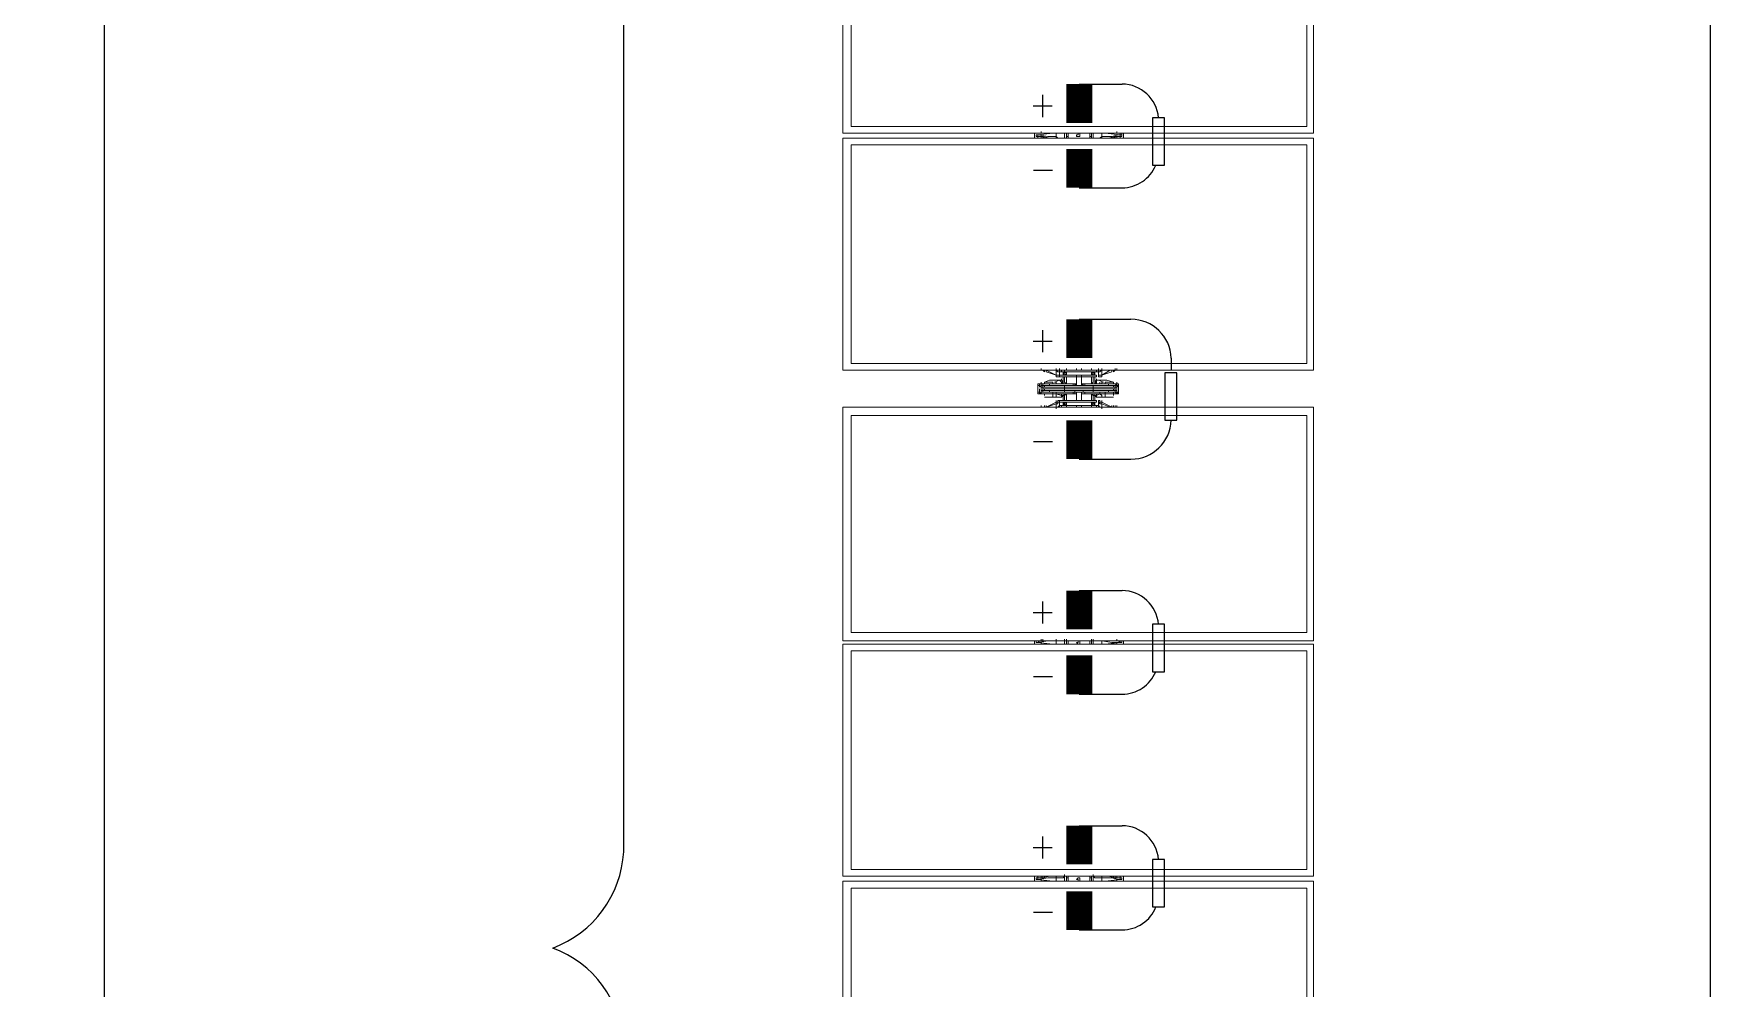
# Model space of a CAD drawing. Header units: feet. Extents: x -5.1 to 70.3, y -33 to 8.
# Drawn here: x 22.975 to 25.215, y -3.929 to -2.653 of the extents above; entities that cross this region are included whole.
import ezdxf
from ezdxf.lldxf.tags import DXFTag

# ---------------------------------------------------------------- set-up
doc = ezdxf.new("R2010")
doc.units = ezdxf.units.FT
doc.header["$MEASUREMENT"] = 0
doc.linetypes.add('HIDDEN', pattern=[0.375, 0.25, -0.125])
for name, color, linetype in [('E-DC HARNESS-NEG', 170, 'DC HARNESS CABLE'), ('E-HARN-COMP', 8, 'Continuous'), ('E-TRNK-CABL-NEG', 170, 'HIDDEN'), ('E-TRUNK-CABLE-POS', 10, 'HIDDEN'), ('G-ANNO-TEXT', 1, 'Continuous'), ('PDF5_Geometry', 7, 'Continuous'), ('Polarity-Text', 7, 'Continuous')]:
    doc.layers.add(name, color=color, linetype=linetype)
tags = doc.linetypes.add('DC HARNESS CABLE', pattern='A,0.5,-0.2,["DH",Standard,S=0.1,R=0,X=-0.1,Y=-0.05],-0.2', length=0.9).pattern_tags.tags
tags[6] = DXFTag(74, 10)

msp = doc.modelspace()

# ---------------------------------------------------------------- linework, layer by layer
at = {"layer": 'E-DC HARNESS-NEG', "ltscale": 0.5}
msp.add_lwpolyline([(25.2154, -13.351), (25.2153, -0.3594)], dxfattribs=at)
at = {"layer": 'E-HARN-COMP', "const_width": 0.0347}
for points in [[(24.3723, -2.7723), (24.3723, -2.7205)], [(24.3723, -2.859), (24.3723, -2.8072)], [(24.3723, -3.0864), (24.3723, -3.0347)], [(24.3723, -3.2215), (24.3723, -3.1697)], [(24.3723, -3.449), (24.3723, -3.3972)], [(24.3723, -3.5355), (24.3723, -3.4838)], [(24.3723, -3.763), (24.3723, -3.7112)], [(24.3723, -3.8504), (24.3723, -3.7987)]]:
    msp.add_lwpolyline(points, dxfattribs=at)
at = {"layer": 'E-HARN-COMP'}
for points in [[(24.4862, -2.7971), (24.4862, -2.7655), (24.4701, -2.7655), (24.4701, -2.7971)], [(24.4701, -2.7971), (24.4701, -2.8288), (24.4862, -2.8288), (24.4862, -2.7971)], [(24.5028, -3.1379), (24.5028, -3.1062), (24.4867, -3.1062), (24.4867, -3.1379)], [(24.4867, -3.1379), (24.4867, -3.1696), (24.5028, -3.1696), (24.5028, -3.1379)], [(24.4862, -3.4738), (24.4862, -3.4421), (24.4701, -3.4421), (24.4701, -3.4738)], [(24.4701, -3.4738), (24.4701, -3.5055), (24.4862, -3.5055), (24.4862, -3.4738)], [(24.4862, -3.7879), (24.4862, -3.7562), (24.4701, -3.7562), (24.4701, -3.7879)], [(24.4701, -3.7879), (24.4701, -3.8196), (24.4862, -3.8196), (24.4862, -3.7879)]]:
    msp.add_lwpolyline(points, dxfattribs=at)
at = {"layer": 'E-TRNK-CABL-NEG', "ltscale": 0.1}
for points in [[(24.3723, -2.859), (24.4295, -2.859, 0.303337), (24.4745, -2.8288, 0.303337)], [(24.3723, -3.2215), (24.4414, -3.2215, 0.404462), (24.4952, -3.1695)], [(24.3723, -3.5355), (24.4295, -3.5355, 0.302677), (24.4745, -3.5055, 0.302677)], [(24.3723, -3.8504), (24.4295, -3.8504, 0.307769), (24.4748, -3.8196, 0.307769)]]:
    msp.add_lwpolyline(points, format="xyb", dxfattribs=at)
at = {"layer": 'E-TRUNK-CABLE-POS', "ltscale": 0.1}
for points in [[(24.3723, -2.7205), (24.4295, -2.7205, -0.391396), (24.4781, -2.7655, -0.391396)], [(24.3723, -3.0347), (24.4414, -3.0347, -0.404462), (24.4952, -3.0866), (24.4952, -3.1026)], [(24.3723, -3.3972), (24.4295, -3.3972, -0.391396), (24.4781, -3.4421, -0.391396)], [(24.3723, -3.7112), (24.4295, -3.7112, -0.391396), (24.4781, -3.7562, -0.391396)]]:
    msp.add_lwpolyline(points, format="xyb", dxfattribs=at)
at = {"layer": 'G-ANNO-TEXT', "flags": 128}
for points in [[(23.165, -26.7126, -0.427062), (23.0663, -26.6027), (23.0703, -13.6083, 0.298343), (22.9755, -13.4798, 0.298343), (23.0703, -13.3513), (23.0703, -0.2551, -0.354962), (23.165, -0.1822)], [(23.8585, -8.549, -0.380061), (23.7634, -8.4112), (23.7638, -4.0031, 0.298343), (23.669, -3.8746, 0.298343), (23.7638, -3.7461), (23.7638, -0.3132, -0.388677), (23.8585, -0.1927)]]:
    msp.add_lwpolyline(points, format="xyb", dxfattribs=at)
at = {"layer": 'PDF5_Geometry', "lineweight": 5}
for points in [[(24.0564, -2.4762), (24.0564, -2.7861), (24.6852, -2.7861), (24.6852, -2.4762)], [(24.0676, -2.7771), (24.0676, -2.4852), (24.6762, -2.4852), (24.6762, -2.7771)], [(24.6852, -2.7928), (24.6852, -3.1028), (24.0564, -3.1028), (24.0564, -2.7928)], [(24.3686, -2.7883), (24.3686, -2.7906), (24.3731, -2.7906), (24.3731, -2.7861), (24.3708, -2.7861), (24.3708, -2.7883)], [(24.0676, -3.0938), (24.0676, -2.8018), (24.6762, -2.8018), (24.6762, -3.0938)], [(24.3214, -3.1028), (24.3236, -3.1028), (24.3259, -3.105), (24.3236, -3.1028), (24.3214, -3.1028), (24.3147, -3.1028)], [(24.3955, -3.1095), (24.3955, -3.1117), (24.3461, -3.1117), (24.3461, -3.1095), (24.3461, -3.1117), (24.3955, -3.1117)], [(24.3506, -3.1073), (24.3506, -3.105), (24.3528, -3.105), (24.3551, -3.1073), (24.3551, -3.1095), (24.3528, -3.1095), (24.3506, -3.1095)], [(24.3506, -3.1073), (24.3528, -3.1095), (24.3551, -3.1073), (24.3528, -3.105)], [(24.3551, -3.1073), (24.3551, -3.105), (24.3528, -3.105), (24.3506, -3.105), (24.3506, -3.1073), (24.3506, -3.1095), (24.3528, -3.1095), (24.3551, -3.1095)], [(24.3506, -3.1073), (24.3506, -3.105), (24.3528, -3.105), (24.3551, -3.1073), (24.3551, -3.1095), (24.3506, -3.1095)], [(24.3506, -3.1073), (24.3528, -3.1095), (24.3551, -3.1073), (24.3528, -3.105)], [(24.3528, -3.105), (24.3528, -3.1073)], [(24.3528, -3.105), (24.3528, -3.1073)], [(24.3551, -3.1005), (24.3551, -3.1028)], [(24.3551, -3.1207), (24.3551, -3.1117)], [(24.3686, -3.1005), (24.3686, -3.1028)], [(24.3686, -3.1005), (24.3686, -3.1028)], [(24.3753, -3.1005), (24.3753, -3.1028)], [(24.3753, -3.1005), (24.3753, -3.1028)], [(24.3888, -3.1005), (24.3888, -3.1028)], [(24.3888, -3.1073), (24.391, -3.1095), (24.3933, -3.1073), (24.391, -3.105)], [(24.3933, -3.1073), (24.3933, -3.105), (24.391, -3.105), (24.3888, -3.105), (24.3888, -3.1073), (24.3888, -3.1095), (24.391, -3.1095), (24.3933, -3.1095)], [(24.3888, -3.1073), (24.391, -3.1095), (24.3933, -3.1073), (24.391, -3.105)], [(24.391, -3.105), (24.391, -3.1073), (24.391, -3.105), (24.391, -3.1073), (24.391, -3.105), (24.391, -3.1073), (24.391, -3.105), (24.391, -3.1073), (24.391, -3.105), (24.391, -3.1073), (24.391, -3.105), (24.391, -3.1073), (24.391, -3.105), (24.391, -3.1073), (24.391, -3.105), (24.391, -3.1073), (24.391, -3.105), (24.391, -3.1073), (24.391, -3.105), (24.3933, -3.105), (24.3933, -3.1073), (24.391, -3.105), (24.3888, -3.105), (24.3888, -3.1073), (24.3888, -3.1095), (24.3888, -3.1073), (24.3888, -3.105), (24.391, -3.105), (24.3888, -3.105), (24.3888, -3.1073), (24.3888, -3.1095), (24.391, -3.1095), (24.3888, -3.1095), (24.391, -3.1095), (24.3933, -3.1095), (24.391, -3.1095), (24.3933, -3.1095), (24.3933, -3.1073)], [(24.3888, -3.1117), (24.3888, -3.1207)], [(24.3933, -3.1073), (24.3933, -3.1095)], [(24.4023, -3.1095), (24.4, -3.1095), (24.3978, -3.1095), (24.3978, -3.105), (24.4, -3.105), (24.4023, -3.1028)], [(24.418, -3.105), (24.4202, -3.1028)], [(24.4292, -3.1028), (24.4225, -3.1028)], [(24.3169, -3.1252), (24.3169, -3.123), (24.3169, -3.1297), (24.3169, -3.1342), (24.3169, -3.132), (24.3169, -3.1342), (24.3169, -3.132)], [(24.3192, -3.1342), (24.3169, -3.1342), (24.3214, -3.1342), (24.3214, -3.132), (24.3236, -3.132), (24.3236, -3.1297), (24.3236, -3.1275), (24.3236, -3.1297), (24.3214, -3.1297), (24.3214, -3.132), (24.3214, -3.1297), (24.3214, -3.1275), (24.3214, -3.1297), (24.3214, -3.132), (24.3192, -3.1342), (24.3192, -3.132), (24.3192, -3.1297), (24.3192, -3.132), (24.3192, -3.1342), (24.3169, -3.1342), (24.3214, -3.1342), (24.3214, -3.132), (24.3192, -3.1342), (24.3192, -3.132)], [(24.3214, -3.1275), (24.3214, -3.1297)], [(24.3641, -3.1342), (24.3326, -3.1342), (24.3214, -3.1342), (24.3214, -3.132), (24.3214, -3.1342), (24.3326, -3.1342), (24.3641, -3.1342), (24.3641, -3.132)], [(24.3236, -3.1252), (24.3528, -3.1252), (24.3528, -3.123), (24.3236, -3.123)], [(24.391, -3.1297), (24.4202, -3.1297), (24.4202, -3.132), (24.391, -3.132), (24.4202, -3.132), (24.4202, -3.1297), (24.4225, -3.1297), (24.4202, -3.1297), (24.4202, -3.1275), (24.4202, -3.1297), (24.391, -3.1297), (24.391, -3.1275), (24.3528, -3.1275), (24.3528, -3.1297), (24.3236, -3.1297), (24.3236, -3.132), (24.3528, -3.132), (24.3528, -3.1297)], [(24.3236, -3.1297), (24.3528, -3.1297), (24.3528, -3.132), (24.3236, -3.132)], [(24.3259, -3.1207), (24.3259, -3.1185), (24.3371, -3.1185), (24.3371, -3.1207), (24.3416, -3.1207), (24.3416, -3.1185), (24.3394, -3.1185), (24.3461, -3.1162), (24.3484, -3.1185), (24.3484, -3.1207), (24.3416, -3.1207), (24.3371, -3.1207), (24.3259, -3.1207), (24.3259, -3.1185), (24.3371, -3.1185), (24.3371, -3.1207)], [(24.3461, -3.1162), (24.3394, -3.1185), (24.3416, -3.1185), (24.3416, -3.1207), (24.3484, -3.1207), (24.3506, -3.1207), (24.3484, -3.1185), (24.3506, -3.1207), (24.3484, -3.1207), (24.3484, -3.1185), (24.3461, -3.1162), (24.3484, -3.1162), (24.3326, -3.1162), (24.3259, -3.1185), (24.3326, -3.1162), (24.3484, -3.1162)], [(24.3259, -3.123), (24.3259, -3.1252)], [(24.3326, -3.1207), (24.3326, -3.123)], [(24.3326, -3.1297), (24.3326, -3.132)], [(24.3326, -3.1297), (24.3326, -3.132)], [(24.3394, -3.1162), (24.3371, -3.1162)], [(24.3371, -3.1387), (24.3394, -3.1387), (24.3416, -3.1387), (24.3416, -3.1342), (24.3371, -3.1342)], [(24.3484, -3.114), (24.3484, -3.1162), (24.3506, -3.1185), (24.3506, -3.1207), (24.3506, -3.1185), (24.3506, -3.1162), (24.3506, -3.1185), (24.3484, -3.1162)], [(24.3686, -3.1185), (24.3686, -3.1207), (24.3663, -3.1207), (24.3686, -3.1207)], [(24.3686, -3.1207), (24.3686, -3.123)], [(24.3798, -3.1342), (24.3753, -3.1342)], [(24.4045, -3.1185), (24.3978, -3.1162), (24.3955, -3.1162), (24.3955, -3.1207), (24.4, -3.1207), (24.4023, -3.1207), (24.4023, -3.1185)], [(24.4045, -3.1387), (24.3955, -3.1387), (24.3955, -3.1364), (24.4, -3.1342), (24.4023, -3.1364), (24.4023, -3.1387), (24.4045, -3.1387), (24.4067, -3.1387)], [(24.4067, -3.1207), (24.4023, -3.1207)], [(24.4023, -3.1342), (24.4067, -3.1342)], [(24.4067, -3.1162), (24.4045, -3.1162)], [(24.418, -3.1185), (24.4067, -3.1185), (24.4067, -3.1207), (24.418, -3.1207)], [(24.418, -3.1185), (24.418, -3.1207), (24.4067, -3.1207), (24.4067, -3.1185)], [(24.4112, -3.1207), (24.4112, -3.123)], [(24.4112, -3.1207), (24.4112, -3.123)], [(24.4112, -3.1297), (24.4112, -3.132)], [(24.4112, -3.1297), (24.4112, -3.132)], [(24.418, -3.123), (24.418, -3.1252)], [(24.418, -3.1275), (24.418, -3.1297)], [(24.418, -3.132), (24.418, -3.1342)], [(24.4202, -3.1252), (24.4202, -3.1275), (24.4202, -3.1252), (24.4202, -3.123)], [(24.4225, -3.1297), (24.4225, -3.132), (24.4247, -3.1342), (24.4247, -3.132), (24.4247, -3.1342), (24.4247, -3.132), (24.4225, -3.132), (24.4202, -3.132), (24.4225, -3.1342), (24.4225, -3.132)], [(24.4225, -3.1297), (24.4225, -3.132)], [(24.4247, -3.123), (24.4247, -3.1252)], [(24.4247, -3.132), (24.4247, -3.1342)], [(24.6852, -3.1522), (24.6852, -3.4643), (24.0564, -3.4643), (24.0564, -3.1522)], [(24.3259, -3.1522), (24.3214, -3.1522), (24.3147, -3.1522), (24.3214, -3.1522)], [(24.3416, -3.1432), (24.3416, -3.1454), (24.3439, -3.1454), (24.3439, -3.1477), (24.3439, -3.1454), (24.3416, -3.1454)], [(24.3461, -3.1454), (24.3461, -3.1432), (24.3955, -3.1432), (24.3955, -3.1454), (24.3955, -3.1432), (24.3461, -3.1432), (24.3461, -3.1454), (24.3461, -3.1432), (24.3439, -3.1432), (24.3439, -3.1454), (24.3416, -3.1454), (24.3439, -3.1454), (24.3439, -3.1432), (24.3461, -3.1432)], [(24.3506, -3.1477), (24.3506, -3.1499), (24.3528, -3.1499), (24.3551, -3.1499), (24.3551, -3.1477), (24.3551, -3.1454), (24.3528, -3.1454), (24.3506, -3.1454)], [(24.3506, -3.1477), (24.3528, -3.1499), (24.3551, -3.1477), (24.3528, -3.1454)], [(24.3506, -3.1477), (24.3528, -3.1499), (24.3551, -3.1477), (24.3528, -3.1454)], [(24.3686, -3.1499), (24.3686, -3.1522)], [(24.3686, -3.1499), (24.3686, -3.1522)], [(24.3753, -3.1499), (24.3753, -3.1522)], [(24.3753, -3.1499), (24.3753, -3.1522)], [(24.3888, -3.1499), (24.391, -3.1499), (24.3933, -3.1499), (24.391, -3.1499), (24.3888, -3.1499), (24.3888, -3.1477), (24.3888, -3.1454), (24.3888, -3.1477)], [(24.3888, -3.1477), (24.391, -3.1499), (24.3933, -3.1477), (24.391, -3.1454)], [(24.3888, -3.1477), (24.3888, -3.1499), (24.391, -3.1499), (24.3933, -3.1499), (24.3933, -3.1477), (24.3933, -3.1454), (24.391, -3.1454), (24.3888, -3.1454)], [(24.3888, -3.1477), (24.391, -3.1499), (24.3933, -3.1477), (24.391, -3.1454)], [(24.391, -3.1454), (24.391, -3.1477)], [(24.391, -3.1454), (24.391, -3.1477)], [(24.3955, -3.1364), (24.3933, -3.1364), (24.3955, -3.1387), (24.3933, -3.1364), (24.3955, -3.1387)], [(24.3955, -3.1387), (24.409, -3.1387)], [(24.4023, -3.1432), (24.4023, -3.1454), (24.4, -3.1454), (24.4, -3.1477), (24.4, -3.1454), (24.4023, -3.1454), (24.4, -3.1454), (24.4, -3.1432), (24.3978, -3.1432), (24.3978, -3.1454), (24.3978, -3.1432), (24.4, -3.1432), (24.4, -3.1454), (24.4023, -3.1454)], [(24.4202, -3.1522), (24.418, -3.1522)], [(24.4292, -3.1522), (24.4225, -3.1522)], [(24.0676, -3.1634), (24.0676, -3.4531), (24.6762, -3.4531), (24.6762, -3.1634)], [(24.0564, -3.7788), (24.0564, -3.4688), (24.6852, -3.4688), (24.6852, -3.7788)], [(24.3686, -3.4666), (24.3708, -3.4666), (24.3708, -3.4643), (24.3731, -3.4643), (24.3731, -3.4666), (24.3731, -3.4688), (24.3708, -3.4688)], [(24.0676, -3.4778), (24.0676, -3.7698), (24.6762, -3.7698), (24.6762, -3.4778)], [(24.3686, -3.7832), (24.3708, -3.781), (24.3731, -3.781), (24.3731, -3.7855), (24.3708, -3.7855), (24.3708, -3.7832)], [(24.0564, -4.0954), (24.0564, -3.7855), (24.6852, -3.7855), (24.6852, -4.0954)], [(24.0676, -3.7945), (24.0676, -4.0864), (24.6762, -4.0864), (24.6762, -3.7945)]]:
    msp.add_lwpolyline(points, close=True, dxfattribs=at)
for points in [[(24.3124, -2.7861), (24.3124, -2.7928)], [(24.3214, -2.7883), (24.3169, -2.7883), (24.3147, -2.7883), (24.3169, -2.7883), (24.3169, -2.7906), (24.3192, -2.7906), (24.3214, -2.7906), (24.3236, -2.7906)], [(24.3416, -2.7928), (24.3416, -2.7906), (24.3304, -2.7906), (24.3169, -2.7883)], [(24.3528, -2.7861), (24.3528, -2.7906), (24.3528, -2.7928), (24.3439, -2.7928), (24.3416, -2.7906)], [(24.3528, -2.7928), (24.3528, -2.7906)], [(24.3551, -2.7861), (24.3551, -2.7906), (24.3551, -2.7928)], [(24.3573, -2.7906), (24.3551, -2.7906)], [(24.3573, -2.7861), (24.3573, -2.7906), (24.3573, -2.7928)], [(24.3865, -2.7861), (24.3865, -2.7906), (24.3865, -2.7928)], [(24.3888, -2.7906), (24.3865, -2.7906)], [(24.3888, -2.7928), (24.3888, -2.7906), (24.3888, -2.7861)], [(24.391, -2.7861), (24.391, -2.7906)], [(24.4023, -2.7906), (24.4, -2.7928), (24.391, -2.7928), (24.391, -2.7906), (24.391, -2.7928)], [(24.4023, -2.7928), (24.4023, -2.7906), (24.4157, -2.7906), (24.4247, -2.7883), (24.427, -2.7883), (24.427, -2.7861)], [(24.4202, -2.7906), (24.4225, -2.7906), (24.427, -2.7906), (24.427, -2.7883), (24.4292, -2.7883), (24.4292, -2.7861)], [(24.4225, -2.7883), (24.427, -2.7883), (24.4292, -2.7883)], [(24.4314, -2.7861), (24.4314, -2.7928)], [(24.0564, -3.1028), (24.6852, -3.1028)], [(24.6762, -3.0938), (24.0676, -3.0938)], [(24.3686, -3.1095), (24.3686, -3.1117), (24.3686, -3.123), (24.3663, -3.1207), (24.3641, -3.1207), (24.3326, -3.1207), (24.3214, -3.1207), (24.3214, -3.123), (24.3214, -3.1252), (24.3214, -3.1275), (24.3214, -3.1252), (24.3214, -3.123), (24.3214, -3.1252), (24.3214, -3.123), (24.3214, -3.1252), (24.3192, -3.123), (24.3192, -3.1207), (24.3192, -3.123), (24.3192, -3.1207), (24.3192, -3.123), (24.3192, -3.1252)], [(24.3236, -3.1252), (24.3214, -3.1252), (24.3214, -3.123), (24.3214, -3.1207), (24.3214, -3.123), (24.3214, -3.1207), (24.3214, -3.1185), (24.3214, -3.1207), (24.3326, -3.1207), (24.3641, -3.1207), (24.3641, -3.123), (24.3641, -3.1207), (24.3663, -3.1207), (24.3663, -3.123), (24.3663, -3.1207), (24.3663, -3.123), (24.3663, -3.1207), (24.3641, -3.1207), (24.3663, -3.1207), (24.3686, -3.123), (24.3686, -3.1207), (24.3686, -3.123), (24.3686, -3.1117), (24.3753, -3.1117), (24.3753, -3.123), (24.3775, -3.1207), (24.3798, -3.1207), (24.4112, -3.1207), (24.4225, -3.1207), (24.4225, -3.123), (24.4247, -3.123), (24.4247, -3.1207), (24.4225, -3.1207), (24.4225, -3.123), (24.4202, -3.123), (24.4225, -3.1207), (24.4225, -3.123), (24.4202, -3.123), (24.4202, -3.1252), (24.4225, -3.1252), (24.4225, -3.123), (24.4225, -3.1207), (24.4225, -3.123), (24.4225, -3.1252), (24.4225, -3.1275), (24.4225, -3.1297), (24.4225, -3.1275)], [(24.3259, -3.1028), (24.3259, -3.1028)], [(24.3259, -3.1028), (24.3259, -3.1028)], [(24.3978, -3.1028), (24.3955, -3.1028), (24.3978, -3.1028), (24.3978, -3.105), (24.4, -3.105), (24.4023, -3.1028), (24.4023, -3.1095), (24.4157, -3.105), (24.4023, -3.1095), (24.4, -3.1095), (24.3978, -3.1095), (24.3978, -3.1117), (24.4023, -3.1117), (24.4023, -3.1095), (24.4023, -3.1117), (24.4023, -3.1095), (24.4, -3.1095), (24.4023, -3.1095), (24.4023, -3.1117), (24.3978, -3.1117), (24.3978, -3.1095), (24.3978, -3.105), (24.3955, -3.105), (24.3955, -3.1028), (24.3484, -3.1028), (24.3461, -3.1028), (24.3461, -3.105), (24.3439, -3.105), (24.3416, -3.1028), (24.3416, -3.1095), (24.3281, -3.105), (24.3416, -3.1095), (24.3416, -3.1028), (24.3439, -3.105), (24.3461, -3.105), (24.3461, -3.1028), (24.3461, -3.1005)], [(24.3461, -3.1028), (24.3484, -3.1028), (24.3484, -3.105), (24.3461, -3.105), (24.3461, -3.1095), (24.3439, -3.1095), (24.3416, -3.1095), (24.3416, -3.1117), (24.3416, -3.1095), (24.3439, -3.1095), (24.3416, -3.1095), (24.3416, -3.1117), (24.3461, -3.1117), (24.3461, -3.1095), (24.3439, -3.1095), (24.3416, -3.1095), (24.3416, -3.1117), (24.3461, -3.1117), (24.3461, -3.1095), (24.3461, -3.105), (24.3484, -3.105), (24.3484, -3.1028), (24.3955, -3.1028), (24.3955, -3.105), (24.3978, -3.105), (24.3978, -3.1028), (24.3978, -3.1005)], [(24.3461, -3.1095), (24.3461, -3.1095)], [(24.3461, -3.1117), (24.3461, -3.1117)], [(24.3461, -3.1117), (24.3461, -3.1117)], [(24.3506, -3.105), (24.3506, -3.1073)], [(24.3506, -3.105), (24.3506, -3.105)], [(24.3528, -3.105), (24.3506, -3.105)], [(24.3506, -3.1073), (24.3506, -3.1095)], [(24.3506, -3.1073), (24.3506, -3.1073)], [(24.3506, -3.1095), (24.3528, -3.1095)], [(24.3506, -3.1095), (24.3506, -3.1095)], [(24.3506, -3.1117), (24.3506, -3.1207), (24.3506, -3.1185), (24.3506, -3.1207)], [(24.3528, -3.105), (24.3528, -3.1028)], [(24.3528, -3.1073), (24.3528, -3.105)], [(24.3528, -3.1073), (24.3528, -3.105)], [(24.3528, -3.1073), (24.3528, -3.105)], [(24.3528, -3.1073), (24.3528, -3.105)], [(24.3528, -3.1073), (24.3528, -3.105)], [(24.3528, -3.1073), (24.3528, -3.105)], [(24.3528, -3.1073), (24.3528, -3.105)], [(24.3528, -3.1073), (24.3528, -3.105)], [(24.3528, -3.1073), (24.3528, -3.105)], [(24.3528, -3.1073), (24.3528, -3.105)], [(24.3528, -3.1073), (24.3528, -3.105)], [(24.3528, -3.1073), (24.3528, -3.105)], [(24.3528, -3.1073), (24.3528, -3.105)], [(24.3528, -3.105), (24.3528, -3.105)], [(24.3551, -3.105), (24.3528, -3.105)], [(24.3528, -3.1073), (24.3528, -3.105)], [(24.3528, -3.1095), (24.3551, -3.1095)], [(24.3528, -3.1095), (24.3528, -3.1095)], [(24.3528, -3.1117), (24.3528, -3.1185), (24.3551, -3.1207)], [(24.3551, -3.105), (24.3551, -3.105)], [(24.3551, -3.1073), (24.3551, -3.105)], [(24.3551, -3.1073), (24.3551, -3.1073)], [(24.3551, -3.1095), (24.3551, -3.1073)], [(24.3551, -3.1095), (24.3551, -3.1095)], [(24.3686, -3.1117), (24.3753, -3.1117)], [(24.3753, -3.1185), (24.3753, -3.1207), (24.3753, -3.1185), (24.3753, -3.1207), (24.3753, -3.123), (24.3753, -3.1207), (24.3753, -3.123), (24.3753, -3.1207), (24.3798, -3.1207), (24.3775, -3.1207), (24.3753, -3.123), (24.3753, -3.1207), (24.3753, -3.123), (24.3753, -3.1117), (24.3753, -3.1095)], [(24.3888, -3.105), (24.3888, -3.105)], [(24.3888, -3.1073), (24.3888, -3.1073)], [(24.3888, -3.1095), (24.3888, -3.1095)], [(24.3888, -3.1207), (24.391, -3.1185), (24.391, -3.1117)], [(24.391, -3.105), (24.391, -3.105)], [(24.391, -3.1095), (24.391, -3.1095)], [(24.3933, -3.105), (24.3933, -3.105)], [(24.3933, -3.1073), (24.3933, -3.1073)], [(24.3933, -3.1095), (24.3933, -3.1095)], [(24.3933, -3.1117), (24.3933, -3.1207), (24.3933, -3.1185), (24.3933, -3.1207), (24.3955, -3.1185), (24.3933, -3.1207), (24.3955, -3.1207), (24.3933, -3.1207)], [(24.3955, -3.1095), (24.3955, -3.1095)], [(24.3955, -3.1095), (24.3955, -3.1095)], [(24.3955, -3.1117), (24.3955, -3.1117)], [(24.3955, -3.1117), (24.3955, -3.1117)], [(24.418, -3.1028), (24.418, -3.1028)], [(24.418, -3.1028), (24.418, -3.1028)], [(24.4225, -3.1028), (24.4225, -3.1028)], [(24.4225, -3.1028), (24.4225, -3.1028)], [(24.3528, -3.1275), (24.3259, -3.1275), (24.3236, -3.1275), (24.3236, -3.1297), (24.3214, -3.1297), (24.3214, -3.132), (24.3214, -3.1342), (24.3214, -3.132), (24.3214, -3.1297), (24.3214, -3.132), (24.3236, -3.132), (24.3236, -3.1297), (24.3236, -3.1275), (24.3236, -3.1252), (24.3236, -3.123), (24.3236, -3.1207), (24.3236, -3.123), (24.3214, -3.123), (24.3214, -3.1207), (24.3169, -3.1207), (24.3169, -3.123), (24.3192, -3.123)], [(24.3214, -3.1252), (24.3192, -3.123), (24.3169, -3.123), (24.3169, -3.1207), (24.3169, -3.123)], [(24.3169, -3.1207), (24.3214, -3.1207), (24.3214, -3.123), (24.3214, -3.1207), (24.3214, -3.123)], [(24.3192, -3.1297), (24.3192, -3.1275)], [(24.4225, -3.123), (24.4202, -3.123), (24.4202, -3.1252), (24.391, -3.1252), (24.391, -3.1275), (24.3528, -3.1275), (24.3528, -3.1252), (24.3236, -3.1252), (24.3236, -3.123), (24.3528, -3.123), (24.3528, -3.1252), (24.391, -3.1252), (24.391, -3.123), (24.3528, -3.123), (24.391, -3.123), (24.391, -3.1252), (24.3528, -3.1252), (24.3528, -3.1275), (24.3259, -3.1275), (24.3259, -3.1297), (24.3259, -3.1275), (24.3236, -3.1275), (24.3236, -3.1252), (24.3236, -3.123), (24.3236, -3.1252), (24.3236, -3.123), (24.3214, -3.123), (24.3214, -3.1252), (24.3236, -3.1252)], [(24.3214, -3.123), (24.3214, -3.123)], [(24.3214, -3.132), (24.3214, -3.1297), (24.3214, -3.132)], [(24.3214, -3.132), (24.3214, -3.132)], [(24.3506, -3.1432), (24.3506, -3.1342), (24.3506, -3.1364), (24.3484, -3.1364), (24.3484, -3.1387), (24.3506, -3.1364), (24.3506, -3.1342), (24.3506, -3.1364), (24.3484, -3.1364), (24.3484, -3.1387), (24.3349, -3.1387), (24.3484, -3.1387), (24.3461, -3.1387), (24.3484, -3.1387), (24.3326, -3.1387), (24.3259, -3.1387), (24.3371, -3.1387), (24.3371, -3.1342), (24.3259, -3.1342), (24.3259, -3.1364), (24.3259, -3.1342), (24.3371, -3.1342), (24.3416, -3.1342), (24.3484, -3.1364), (24.3484, -3.1387), (24.3461, -3.1387), (24.3394, -3.1387), (24.3484, -3.1387), (24.3484, -3.1364), (24.3416, -3.1342), (24.3416, -3.1387), (24.3394, -3.1387), (24.3371, -3.1387), (24.3259, -3.1387), (24.3484, -3.1387), (24.3506, -3.1364), (24.3484, -3.1387), (24.3506, -3.1364), (24.3506, -3.1342), (24.3506, -3.1364), (24.3506, -3.1342), (24.3506, -3.1364), (24.3484, -3.1387), (24.3506, -3.1364), (24.3528, -3.1364), (24.3528, -3.1342)], [(24.3326, -3.123), (24.3326, -3.1207)], [(24.3326, -3.123), (24.3326, -3.1207)], [(24.3528, -3.1207), (24.3506, -3.1207), (24.3506, -3.1185), (24.3484, -3.1162), (24.3349, -3.1162), (24.3484, -3.1162), (24.3506, -3.1185)], [(24.3349, -3.1185), (24.3349, -3.1185)], [(24.3349, -3.1185), (24.3349, -3.1185)], [(24.3528, -3.1275), (24.3528, -3.1297), (24.391, -3.1297), (24.391, -3.132), (24.3528, -3.132), (24.391, -3.132), (24.391, -3.1297), (24.391, -3.1275), (24.418, -3.1275), (24.4202, -3.1275), (24.4202, -3.1297), (24.4202, -3.1275), (24.418, -3.1275), (24.391, -3.1275), (24.391, -3.1252), (24.4202, -3.1252), (24.4202, -3.123), (24.391, -3.123), (24.4202, -3.123), (24.4202, -3.1252), (24.4225, -3.1252), (24.4247, -3.123), (24.4247, -3.1297), (24.4247, -3.1342), (24.4225, -3.1342), (24.4202, -3.132), (24.4225, -3.132), (24.4225, -3.1342), (24.4247, -3.1342), (24.4247, -3.132), (24.4247, -3.1252)], [(24.3551, -3.1342), (24.3551, -3.1432), (24.3551, -3.1342), (24.3528, -3.1364), (24.3528, -3.1432)], [(24.3686, -3.1409), (24.3686, -3.1432), (24.3686, -3.132), (24.3686, -3.1342), (24.3686, -3.132), (24.3686, -3.1342), (24.3641, -3.1342), (24.3663, -3.1342), (24.3663, -3.132)], [(24.3663, -3.1342), (24.3686, -3.1342), (24.3663, -3.1342), (24.3663, -3.132), (24.3663, -3.1342), (24.3641, -3.1342), (24.3686, -3.1342), (24.3686, -3.132), (24.3686, -3.1342), (24.3686, -3.132), (24.3686, -3.1432), (24.3753, -3.1432)], [(24.3686, -3.1432), (24.3753, -3.1432), (24.3753, -3.132), (24.3753, -3.1342), (24.3753, -3.132), (24.3753, -3.1342), (24.3753, -3.132), (24.3753, -3.1432), (24.3753, -3.1409)], [(24.3753, -3.132), (24.3753, -3.1342), (24.3753, -3.132), (24.3753, -3.1342), (24.3753, -3.132), (24.3753, -3.1342), (24.3798, -3.1342), (24.3798, -3.132), (24.3798, -3.1342), (24.4112, -3.1342), (24.4225, -3.1342), (24.4225, -3.132), (24.4202, -3.132), (24.4225, -3.132), (24.4247, -3.132), (24.4247, -3.1342), (24.4225, -3.132), (24.4225, -3.1297), (24.4225, -3.1275), (24.4225, -3.1297), (24.4225, -3.1275), (24.4225, -3.1252), (24.4225, -3.123), (24.4225, -3.1252), (24.4225, -3.123), (24.4225, -3.1252), (24.4247, -3.123), (24.4247, -3.1207), (24.4247, -3.123), (24.4247, -3.1207), (24.4225, -3.1207), (24.4225, -3.1185), (24.4225, -3.1207), (24.4202, -3.123), (24.4225, -3.123), (24.4225, -3.1252), (24.4225, -3.123), (24.4247, -3.123), (24.4247, -3.1207), (24.4247, -3.123), (24.4247, -3.1207)], [(24.4225, -3.1207), (24.4112, -3.1207), (24.3798, -3.1207), (24.3798, -3.123), (24.3798, -3.1207), (24.3753, -3.1207), (24.3753, -3.123)], [(24.3798, -3.1342), (24.3753, -3.1342)], [(24.4112, -3.1342), (24.3798, -3.1342)], [(24.391, -3.1432), (24.391, -3.1364), (24.3888, -3.1342), (24.3888, -3.1432), (24.3888, -3.1342)], [(24.391, -3.1207), (24.3933, -3.1207), (24.3933, -3.1185), (24.3933, -3.1207), (24.3933, -3.1185), (24.3955, -3.1162), (24.409, -3.1162), (24.3955, -3.1162)], [(24.3955, -3.1387), (24.3933, -3.1364), (24.391, -3.1364), (24.391, -3.1342)], [(24.3955, -3.114), (24.3955, -3.1162), (24.409, -3.1162), (24.418, -3.1185), (24.418, -3.1207), (24.418, -3.1185), (24.409, -3.1162), (24.3955, -3.1162), (24.3978, -3.1162), (24.3955, -3.1162), (24.3955, -3.1207), (24.4, -3.1207), (24.4023, -3.1207), (24.4023, -3.1185), (24.4045, -3.1185), (24.3978, -3.1162), (24.3955, -3.1162), (24.3933, -3.1185), (24.3933, -3.1162), (24.3933, -3.1185), (24.3955, -3.1162), (24.3933, -3.1185)], [(24.3955, -3.1364), (24.3933, -3.1364), (24.3955, -3.1387), (24.3978, -3.1387), (24.3955, -3.1387), (24.3955, -3.1364), (24.4, -3.1342), (24.4023, -3.1364), (24.4023, -3.1387), (24.4045, -3.1387), (24.3978, -3.1387), (24.3955, -3.1387), (24.418, -3.1387), (24.4067, -3.1387), (24.4067, -3.1342), (24.418, -3.1342), (24.418, -3.1364), (24.418, -3.1342), (24.4067, -3.1342), (24.4067, -3.1387), (24.418, -3.1387), (24.409, -3.1387), (24.3955, -3.1387), (24.3933, -3.1364), (24.3933, -3.1342), (24.3933, -3.1364), (24.3933, -3.1342), (24.3933, -3.1364), (24.3933, -3.1342), (24.3933, -3.1364), (24.3933, -3.1342), (24.3933, -3.1432)], [(24.409, -3.1185), (24.409, -3.1185)], [(24.409, -3.1185), (24.409, -3.1185)], [(24.4112, -3.1342), (24.4225, -3.1342)], [(24.418, -3.1185), (24.418, -3.1185)], [(24.418, -3.1185), (24.418, -3.1185)], [(24.4225, -3.132), (24.4225, -3.1297), (24.4225, -3.132)], [(24.4225, -3.132), (24.4225, -3.132)], [(24.4225, -3.1342), (24.4225, -3.132)], [(24.4247, -3.1297), (24.4247, -3.1275)], [(24.6852, -3.1522), (24.0564, -3.1522)], [(24.3259, -3.1364), (24.3259, -3.1364)], [(24.3259, -3.1522), (24.3259, -3.1522)], [(24.3259, -3.1522), (24.3259, -3.1522)], [(24.3978, -3.1522), (24.3955, -3.1522), (24.3978, -3.1522), (24.3978, -3.1499), (24.4, -3.1522), (24.4023, -3.1522), (24.4023, -3.1477), (24.4023, -3.1454), (24.4157, -3.1522), (24.4023, -3.1454), (24.4023, -3.1477), (24.4, -3.1477), (24.4023, -3.1477), (24.4023, -3.1522), (24.4, -3.1522), (24.3978, -3.1499), (24.3978, -3.1454), (24.4, -3.1477), (24.3978, -3.1454), (24.3978, -3.1499), (24.3955, -3.1499), (24.3955, -3.1522), (24.3484, -3.1522), (24.3461, -3.1522), (24.3484, -3.1522), (24.3484, -3.1499), (24.3461, -3.1499), (24.3461, -3.1454), (24.3439, -3.1454), (24.3439, -3.1477), (24.3416, -3.1477), (24.3416, -3.1454), (24.3281, -3.1522), (24.3416, -3.1454), (24.3416, -3.1477), (24.3416, -3.1522), (24.3439, -3.1522), (24.3461, -3.1499), (24.3461, -3.1454), (24.3439, -3.1454), (24.3439, -3.1477), (24.3416, -3.1477), (24.3416, -3.1522), (24.3439, -3.1522), (24.3461, -3.1499), (24.3461, -3.1522)], [(24.3349, -3.1387), (24.3349, -3.1387)], [(24.3349, -3.1387), (24.3349, -3.1387)], [(24.3461, -3.1432), (24.3461, -3.1432)], [(24.3461, -3.1432), (24.3461, -3.1432)], [(24.3461, -3.1454), (24.3461, -3.1454)], [(24.3461, -3.1522), (24.3461, -3.1499), (24.3461, -3.1522)], [(24.3461, -3.1499), (24.3484, -3.1499), (24.3484, -3.1522), (24.3955, -3.1522), (24.3955, -3.1499), (24.3978, -3.1499)], [(24.3551, -3.1454), (24.3551, -3.1477), (24.3551, -3.1499), (24.3528, -3.1499), (24.3506, -3.1499), (24.3506, -3.1477), (24.3506, -3.1454), (24.3528, -3.1454), (24.3551, -3.1477), (24.3551, -3.1499), (24.3551, -3.1522), (24.3551, -3.1499), (24.3551, -3.1477), (24.3551, -3.1454), (24.3528, -3.1454), (24.3528, -3.1477), (24.3528, -3.1454), (24.3528, -3.1477), (24.3528, -3.1454), (24.3528, -3.1477), (24.3528, -3.1454), (24.3528, -3.1477), (24.3528, -3.1454), (24.3551, -3.1477)], [(24.3528, -3.1499), (24.3551, -3.1499), (24.3506, -3.1499), (24.3506, -3.1477), (24.3506, -3.1454), (24.3528, -3.1454), (24.3506, -3.1454), (24.3506, -3.1477), (24.3506, -3.1499), (24.3528, -3.1499), (24.3528, -3.1477), (24.3528, -3.1454), (24.3528, -3.1477), (24.3528, -3.1454), (24.3528, -3.1477), (24.3528, -3.1454), (24.3528, -3.1477), (24.3528, -3.1454), (24.3528, -3.1477), (24.3528, -3.1454), (24.3528, -3.1477)], [(24.3506, -3.1454), (24.3506, -3.1454)], [(24.3506, -3.1477), (24.3506, -3.1477)], [(24.3506, -3.1499), (24.3506, -3.1499)], [(24.3528, -3.1454), (24.3528, -3.1454)], [(24.3528, -3.1499), (24.3528, -3.1499)], [(24.3551, -3.1454), (24.3551, -3.1454)], [(24.3551, -3.1477), (24.3551, -3.1477)], [(24.3551, -3.1499), (24.3551, -3.1499)], [(24.391, -3.1477), (24.391, -3.1454), (24.3888, -3.1454), (24.3888, -3.1499)], [(24.391, -3.1454), (24.3888, -3.1454), (24.3888, -3.1477)], [(24.3888, -3.1454), (24.3888, -3.1454)], [(24.391, -3.1454), (24.3888, -3.1454)], [(24.3888, -3.1477), (24.3888, -3.1477)], [(24.3888, -3.1522), (24.3888, -3.1499)], [(24.3888, -3.1522), (24.3888, -3.1499)], [(24.391, -3.1499), (24.3888, -3.1499)], [(24.3888, -3.1499), (24.3888, -3.1499)], [(24.391, -3.1477), (24.391, -3.1454)], [(24.391, -3.1477), (24.391, -3.1454)], [(24.391, -3.1477), (24.391, -3.1454)], [(24.391, -3.1477), (24.391, -3.1454)], [(24.391, -3.1477), (24.391, -3.1454)], [(24.391, -3.1477), (24.391, -3.1454)], [(24.391, -3.1477), (24.391, -3.1454)], [(24.3933, -3.1477), (24.391, -3.1454)], [(24.391, -3.1477), (24.391, -3.1454)], [(24.391, -3.1477), (24.391, -3.1454)], [(24.391, -3.1477), (24.391, -3.1454)], [(24.391, -3.1477), (24.391, -3.1454)], [(24.391, -3.1477), (24.391, -3.1454)], [(24.391, -3.1454), (24.3933, -3.1477), (24.3933, -3.1499)], [(24.391, -3.1454), (24.391, -3.1454)], [(24.3933, -3.1454), (24.391, -3.1454)], [(24.391, -3.1477), (24.391, -3.1454)], [(24.391, -3.1499), (24.3933, -3.1499)], [(24.391, -3.1499), (24.391, -3.1499)], [(24.3933, -3.1454), (24.3933, -3.1454)], [(24.3933, -3.1477), (24.3933, -3.1454)], [(24.3933, -3.1477), (24.3933, -3.1499)], [(24.3933, -3.1499), (24.3933, -3.1477)], [(24.3933, -3.1477), (24.3933, -3.1477)], [(24.3933, -3.1499), (24.3933, -3.1499)], [(24.3955, -3.1432), (24.3955, -3.1432)], [(24.3955, -3.1432), (24.3955, -3.1432)], [(24.3955, -3.1454), (24.3955, -3.1454)], [(24.3955, -3.1454), (24.3955, -3.1454)], [(24.3978, -3.1522), (24.3978, -3.1499), (24.3978, -3.1522)], [(24.409, -3.1387), (24.409, -3.1387)], [(24.409, -3.1387), (24.409, -3.1387)], [(24.418, -3.1364), (24.418, -3.1364)], [(24.418, -3.1364), (24.418, -3.1364)], [(24.418, -3.1522), (24.418, -3.1522)], [(24.418, -3.1522), (24.418, -3.1522)], [(24.4225, -3.1522), (24.4225, -3.1522)], [(24.4225, -3.1522), (24.4225, -3.1522)], [(24.6762, -3.1634), (24.0676, -3.1634)], [(24.3124, -3.4688), (24.3124, -3.4643)], [(24.3214, -3.4666), (24.3169, -3.4666), (24.3147, -3.4666), (24.3169, -3.4666), (24.3192, -3.4643), (24.3214, -3.4643), (24.3236, -3.4643)], [(24.3416, -3.4621), (24.3416, -3.4643), (24.3304, -3.4643), (24.3169, -3.4666)], [(24.3528, -3.4621), (24.3528, -3.4643), (24.3416, -3.4643)], [(24.3528, -3.4688), (24.3528, -3.4643)], [(24.3551, -3.4688), (24.3551, -3.4643), (24.3551, -3.4621)], [(24.3551, -3.4643), (24.3573, -3.4643), (24.3573, -3.4688)], [(24.3865, -3.4688), (24.3865, -3.4643), (24.3888, -3.4643)], [(24.3888, -3.4688), (24.3888, -3.4643), (24.3888, -3.4621)], [(24.391, -3.4621), (24.391, -3.4643), (24.4023, -3.4643), (24.4157, -3.4666), (24.427, -3.4666), (24.427, -3.4643)], [(24.391, -3.4643), (24.391, -3.4688)], [(24.4202, -3.4643), (24.4225, -3.4643), (24.4247, -3.4643), (24.427, -3.4666), (24.4292, -3.4666), (24.4292, -3.4643)], [(24.4225, -3.4666), (24.427, -3.4666), (24.4292, -3.4666)], [(24.4314, -3.4688), (24.4314, -3.4643)], [(24.3124, -3.7855), (24.3124, -3.7788)], [(24.3169, -3.7832), (24.3147, -3.7832), (24.3169, -3.7832)], [(24.3416, -3.7788), (24.3416, -3.781), (24.3304, -3.781), (24.3169, -3.7832)], [(24.3236, -3.781), (24.3214, -3.781), (24.3169, -3.781), (24.3169, -3.7832), (24.3214, -3.7832)], [(24.3528, -3.7765), (24.3528, -3.7788), (24.3506, -3.781), (24.3416, -3.781)], [(24.3528, -3.7855), (24.3528, -3.7788), (24.3528, -3.781)], [(24.3551, -3.7855), (24.3551, -3.781), (24.3551, -3.7788)], [(24.3573, -3.781), (24.3551, -3.781)], [(24.3573, -3.7855), (24.3573, -3.781), (24.3573, -3.7788)], [(24.3865, -3.7855), (24.3865, -3.781), (24.3865, -3.7788)], [(24.3888, -3.781), (24.3865, -3.781)], [(24.3888, -3.7788), (24.3888, -3.781), (24.3888, -3.7855)], [(24.4023, -3.781), (24.3933, -3.781), (24.391, -3.7788), (24.391, -3.7765)], [(24.391, -3.7855), (24.391, -3.781), (24.391, -3.7788)], [(24.4023, -3.7788), (24.4023, -3.781), (24.4157, -3.781), (24.4247, -3.7832), (24.427, -3.7832), (24.427, -3.781)], [(24.4292, -3.7832), (24.427, -3.7832), (24.427, -3.781), (24.4225, -3.781), (24.4202, -3.781)], [(24.4225, -3.7832), (24.427, -3.7832), (24.4292, -3.7832), (24.4292, -3.781)], [(24.4314, -3.7855), (24.4314, -3.7788)]]:
    msp.add_lwpolyline(points, dxfattribs=at)
at = {"layer": 'PDF5_Geometry', "color": 8, "lineweight": 5, "true_color": 0x808080}
for points in [[(24.3124, -2.7861), (24.3124, -2.7928)], [(24.3169, -2.7928), (24.3169, -2.7906), (24.3147, -2.7906), (24.3147, -2.7883)], [(24.3169, -2.7883), (24.3371, -2.7861)], [(24.3169, -2.7883), (24.3169, -2.7883)], [(24.3236, -2.7861), (24.3214, -2.7861), (24.3214, -2.7839)], [(24.3214, -2.7928), (24.3214, -2.7906), (24.3236, -2.7906), (24.3326, -2.7928)], [(24.3236, -2.7928), (24.3236, -2.7906), (24.3259, -2.7928)], [(24.3416, -2.7861), (24.3416, -2.7906)], [(24.4023, -2.7906), (24.4023, -2.7861)], [(24.4067, -2.7861), (24.427, -2.7883)], [(24.4225, -2.7928), (24.4225, -2.7906), (24.4202, -2.7906), (24.4112, -2.7928)], [(24.4202, -2.7928), (24.4202, -2.7906), (24.418, -2.7928)], [(24.4202, -2.7861), (24.4225, -2.7861), (24.4225, -2.7839)], [(24.4292, -2.7883), (24.4292, -2.7906), (24.427, -2.7906), (24.427, -2.7928)], [(24.427, -2.7883), (24.427, -2.7883)], [(24.4314, -2.7861), (24.4314, -2.7928)], [(24.3192, -3.123), (24.3192, -3.123)], [(24.3192, -3.123), (24.3192, -3.123)], [(24.3192, -3.132), (24.3192, -3.132)], [(24.3192, -3.132), (24.3192, -3.132)], [(24.4247, -3.123), (24.4247, -3.123)], [(24.4247, -3.123), (24.4247, -3.123)], [(24.4247, -3.132), (24.4247, -3.132)], [(24.4247, -3.132), (24.4247, -3.132)], [(24.3124, -3.4688), (24.3124, -3.4643)], [(24.3169, -3.4643), (24.3147, -3.4643), (24.3147, -3.4666)], [(24.3169, -3.4666), (24.3169, -3.4666)], [(24.3169, -3.4666), (24.3371, -3.4688)], [(24.3326, -3.4643), (24.3214, -3.4643), (24.3214, -3.4621)], [(24.3236, -3.4688), (24.3214, -3.4688), (24.3214, -3.4666)], [(24.3259, -3.4643), (24.3236, -3.4643), (24.3236, -3.4621)], [(24.3416, -3.4688), (24.3416, -3.4643)], [(24.4023, -3.4643), (24.4023, -3.4688)], [(24.4067, -3.4688), (24.427, -3.4666)], [(24.4112, -3.4643), (24.4225, -3.4643), (24.4225, -3.4621)], [(24.4202, -3.4643), (24.418, -3.4643)], [(24.4202, -3.4688), (24.4225, -3.4688), (24.4225, -3.4666)], [(24.4292, -3.4666), (24.4292, -3.4643), (24.427, -3.4643)], [(24.427, -3.4666), (24.427, -3.4666)], [(24.4314, -3.4688), (24.4314, -3.4643)], [(24.3124, -3.7855), (24.3124, -3.7788)], [(24.3169, -3.7788), (24.3169, -3.781), (24.3147, -3.781), (24.3147, -3.7832)], [(24.3169, -3.7832), (24.3169, -3.7832)], [(24.3169, -3.7832), (24.3371, -3.7855)], [(24.3214, -3.7788), (24.3214, -3.781), (24.3236, -3.781), (24.3326, -3.7788)], [(24.3259, -3.7788), (24.3259, -3.781), (24.3236, -3.781), (24.3236, -3.7788)], [(24.3416, -3.7855), (24.3416, -3.781)], [(24.4023, -3.781), (24.4023, -3.7855)], [(24.4067, -3.7855), (24.427, -3.7832)], [(24.4225, -3.7788), (24.4225, -3.781), (24.4202, -3.781), (24.4112, -3.7788)], [(24.4202, -3.7788), (24.4202, -3.781), (24.418, -3.781), (24.418, -3.7788)], [(24.4202, -3.7855), (24.4225, -3.7855), (24.4225, -3.7832)], [(24.4292, -3.7832), (24.4292, -3.781), (24.427, -3.781), (24.427, -3.7788)], [(24.427, -3.7832), (24.427, -3.7832)], [(24.4314, -3.7855), (24.4314, -3.7788)], [(24.3236, -3.7855), (24.3214, -3.7855)]]:
    msp.add_lwpolyline(points, dxfattribs=at)
for points in [[(24.3214, -3.1005), (24.3214, -3.1028)], [(24.3259, -3.1028), (24.3259, -3.105)], [(24.3416, -3.1095), (24.3281, -3.1028), (24.3281, -3.105), (24.3281, -3.1028)], [(24.3416, -3.1005), (24.3416, -3.1028), (24.3394, -3.1028), (24.3416, -3.1028)], [(24.3506, -3.1095), (24.3461, -3.1095)], [(24.3484, -3.105), (24.3506, -3.105)], [(24.3551, -3.105), (24.3888, -3.105)], [(24.3888, -3.1095), (24.3551, -3.1095)], [(24.3933, -3.105), (24.3955, -3.105)], [(24.3955, -3.1095), (24.3933, -3.1095)], [(24.4023, -3.1028), (24.4, -3.1028), (24.4023, -3.1028), (24.4023, -3.1005)], [(24.4135, -3.1028), (24.4023, -3.1095)], [(24.4157, -3.1028), (24.4157, -3.105)], [(24.418, -3.1028), (24.418, -3.105)], [(24.4202, -3.1005), (24.4202, -3.1028)], [(24.4225, -3.1005), (24.4225, -3.1028)], [(24.3169, -3.123), (24.3192, -3.123)], [(24.3192, -3.132), (24.3169, -3.132)], [(24.3214, -3.123), (24.3214, -3.1252), (24.3214, -3.1275), (24.3214, -3.1297), (24.3214, -3.132), (24.3214, -3.1297), (24.3214, -3.132), (24.3214, -3.1297), (24.3214, -3.1275), (24.3214, -3.1252), (24.3214, -3.123), (24.3214, -3.1207), (24.3214, -3.123), (24.3214, -3.1207), (24.3326, -3.1207), (24.3214, -3.1207), (24.3214, -3.123), (24.3214, -3.1207)], [(24.3214, -3.1275), (24.3214, -3.1297)], [(24.3214, -3.1297), (24.3214, -3.132)], [(24.3214, -3.1342), (24.3326, -3.1342)], [(24.3686, -3.1207), (24.3686, -3.123), (24.3641, -3.123), (24.3326, -3.123), (24.3641, -3.123), (24.3686, -3.123)], [(24.3686, -3.132), (24.3641, -3.132), (24.3326, -3.132), (24.3641, -3.132), (24.3686, -3.132), (24.3686, -3.1342)], [(24.3371, -3.1185), (24.3371, -3.1207)], [(24.3371, -3.132), (24.3371, -3.1342)], [(24.3416, -3.1185), (24.3416, -3.1207)], [(24.3416, -3.132), (24.3416, -3.1342)], [(24.3484, -3.1185), (24.3484, -3.1207)], [(24.3484, -3.1342), (24.3484, -3.1364)], [(24.3663, -3.1207), (24.3663, -3.123)], [(24.3663, -3.1207), (24.3663, -3.123)], [(24.3663, -3.1297), (24.3663, -3.132)], [(24.3663, -3.1297), (24.3663, -3.132)], [(24.3753, -3.1207), (24.3753, -3.123), (24.4112, -3.123), (24.3798, -3.123), (24.3753, -3.123)], [(24.3753, -3.132), (24.3798, -3.132), (24.4112, -3.132), (24.3753, -3.132), (24.3753, -3.1342)], [(24.3775, -3.1207), (24.3775, -3.123)], [(24.3775, -3.1207), (24.3775, -3.123)], [(24.3775, -3.1297), (24.3775, -3.132)], [(24.3775, -3.1297), (24.3775, -3.132)], [(24.3955, -3.1185), (24.3955, -3.1207)], [(24.3955, -3.1364), (24.3955, -3.1342)], [(24.4, -3.1185), (24.4, -3.1207)], [(24.4, -3.132), (24.4, -3.1342)], [(24.4067, -3.1185), (24.4067, -3.1207)], [(24.4067, -3.132), (24.4067, -3.1342)], [(24.4225, -3.1207), (24.4225, -3.123), (24.4225, -3.1207), (24.4225, -3.123), (24.4225, -3.1252), (24.4225, -3.123), (24.4225, -3.1207), (24.4225, -3.123), (24.4225, -3.1207), (24.4112, -3.1207)], [(24.4112, -3.1342), (24.4225, -3.1342)], [(24.4202, -3.1275), (24.4202, -3.1297), (24.4202, -3.1275), (24.4202, -3.1252)], [(24.4225, -3.1297), (24.4225, -3.132), (24.4225, -3.1297), (24.4225, -3.132), (24.4225, -3.1297), (24.4225, -3.1275)], [(24.4225, -3.1297), (24.4225, -3.132)], [(24.4247, -3.1207), (24.4247, -3.123)], [(24.4247, -3.1297), (24.4247, -3.132)], [(24.3214, -3.1499), (24.3214, -3.1522)], [(24.3259, -3.1499), (24.3259, -3.1522)], [(24.3281, -3.1522), (24.3416, -3.1477), (24.3281, -3.1522), (24.3281, -3.1499)], [(24.3416, -3.1522), (24.3416, -3.1544), (24.3416, -3.1522), (24.3394, -3.1522)], [(24.3461, -3.1454), (24.3506, -3.1454)], [(24.3506, -3.1499), (24.3484, -3.1499)], [(24.3551, -3.1454), (24.3888, -3.1454)], [(24.3888, -3.1499), (24.3551, -3.1499)], [(24.3933, -3.1454), (24.3955, -3.1454)], [(24.3955, -3.1499), (24.3933, -3.1499)], [(24.4023, -3.1544), (24.4023, -3.1522), (24.4, -3.1522), (24.4023, -3.1522)], [(24.4023, -3.1477), (24.4135, -3.1522)], [(24.4157, -3.1499), (24.4157, -3.1522)], [(24.418, -3.1499), (24.418, -3.1522)], [(24.4202, -3.1499), (24.4202, -3.1522)], [(24.4225, -3.1499), (24.4225, -3.1522)], [(24.3214, -3.7832), (24.3214, -3.7855)]]:
    msp.add_lwpolyline(points, close=True, dxfattribs=at)
at = {"layer": 'Polarity-Text'}
for p, q in [((24.3108, -2.7496), (24.3359, -2.7496)), ((24.3234, -2.7348), (24.3234, -2.7645)), ((24.3113, -2.8354), (24.3364, -2.8354)), ((24.3108, -3.0638), (24.3359, -3.0638)), ((24.3234, -3.049), (24.3234, -3.0786)), ((24.3113, -3.1979), (24.3364, -3.1979)), ((24.3108, -3.4263), (24.3359, -3.4263)), ((24.3234, -3.4115), (24.3234, -3.4412)), ((24.3113, -3.5119), (24.3364, -3.5119)), ((24.3108, -3.7404), (24.3359, -3.7404)), ((24.3234, -3.7255), (24.3234, -3.7552)), ((24.3113, -3.8268), (24.3364, -3.8268))]:
    msp.add_line(p, q, dxfattribs=at)

doc.saveas('drawing.dxf')
